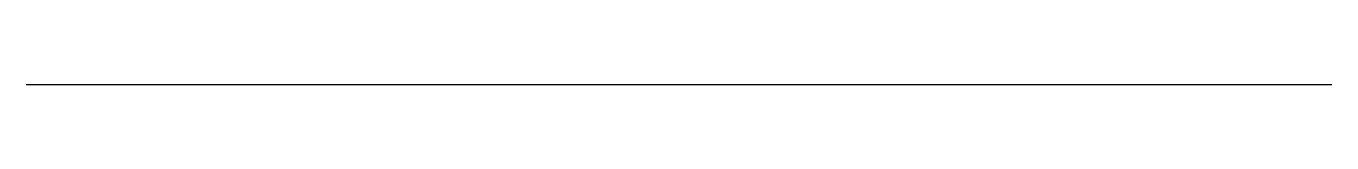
# Model space of a CAD drawing. Header units: millimetres. Extents: x 0 to 2500, y 0 to 0.
import ezdxf

# ---------------------------------------------------------------- set-up
doc = ezdxf.new("R2010")
doc.units = ezdxf.units.MM
doc.header["$LTSCALE"] = 25.4

msp = doc.modelspace()

# ---------------------------------------------------------------- linework, layer by layer
msp.add_lwpolyline([(0, 0), (2500, 0)])

doc.saveas('drawing.dxf')
